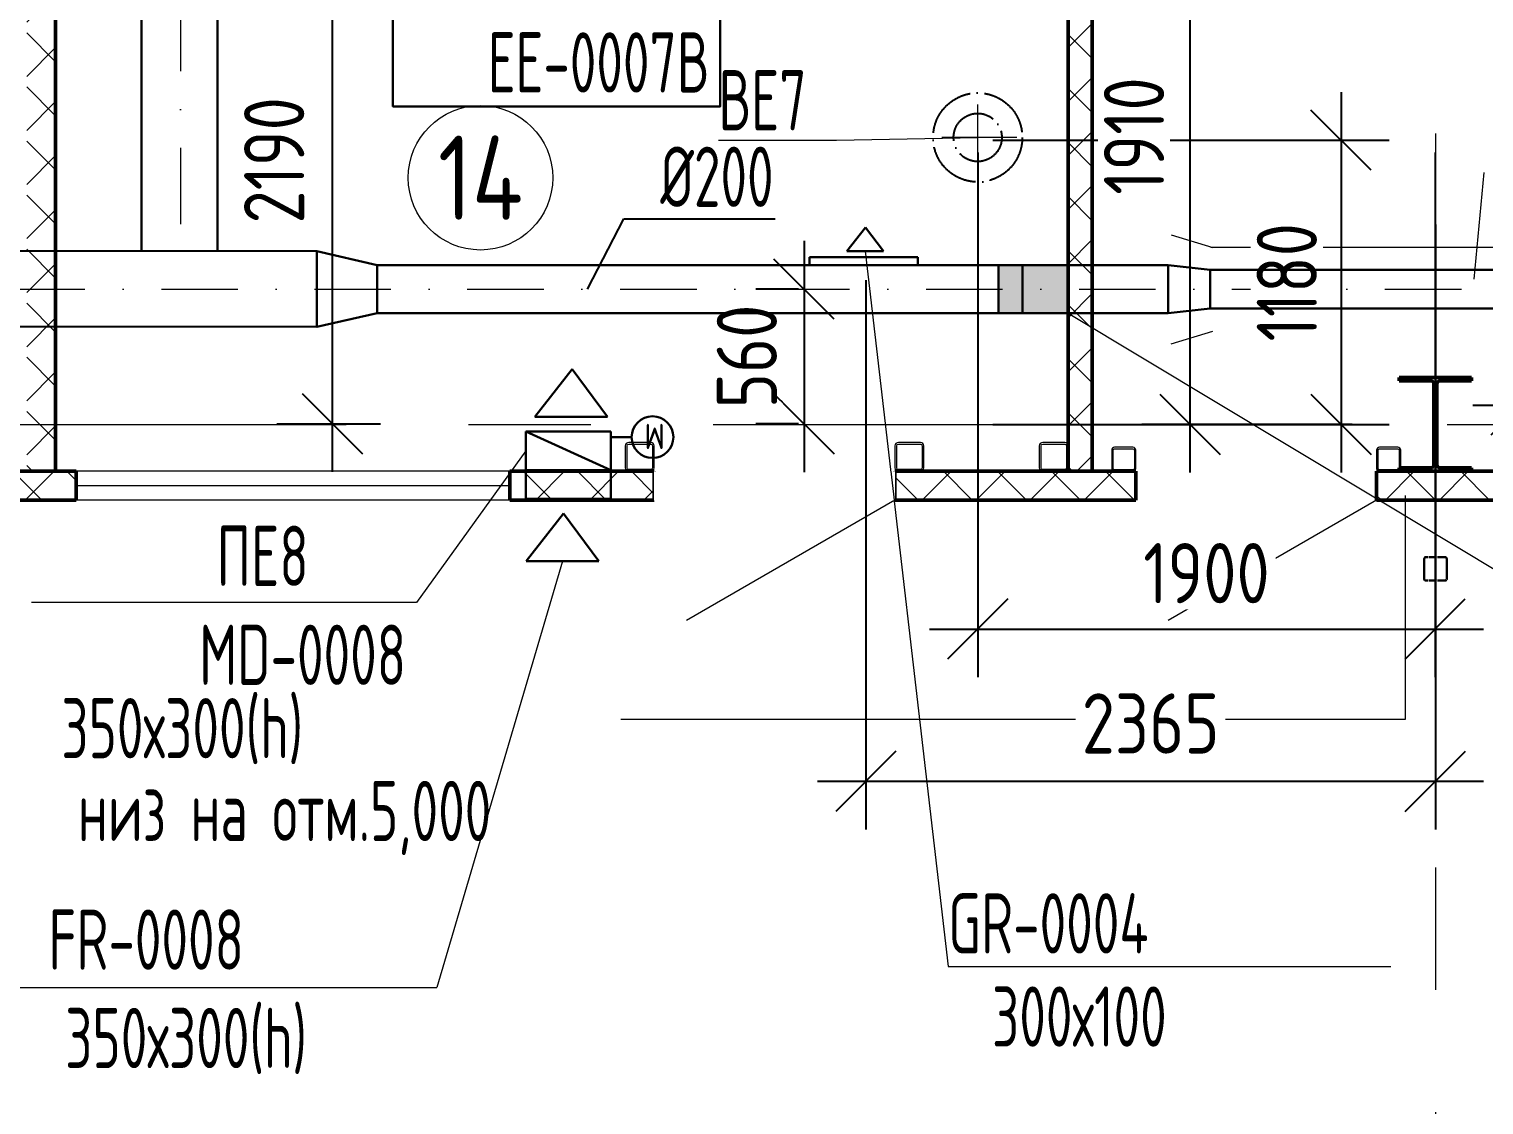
# Model space of a CAD drawing. Header units: millimetres. Extents: x -553547 to 230550, y -59438 to 214451.
# Drawn here: x 122487 to 128528, y -40164 to -35696 of the extents above; entities that cross this region are included whole.
import ezdxf
from ezdxf import colors
from ezdxf.entities.mleader import LeaderData, LeaderLine
from ezdxf.math import Vec2, Vec3

# ---------------------------------------------------------------- set-up
doc = ezdxf.new("R2010")
doc.units = ezdxf.units.MM
doc.set_wipeout_variables(frame=1)
for name, pattern in [('ACAD_ISO04W100', [30, 24, -3, 0, -3]), ('GOST2.303 6', [12, 8, -1.5, 1, -1.5]), ('K5LT_THIN_INCLUDED_TO_HATCHING', [0]), ('TRATTOPUNTO2', [12.7, 6.35, -3.175, 0, -3.175]), ('ГОСТ 2.303 6', [12, 8, -1.5, 1, -1.5]), ('осевая', [50.8, 31.75, -6.35, 6.35, -6.35])]:
    doc.linetypes.add(name, pattern=pattern)
for name, color, linetype, lineweight in [('0Оси', 252, 'GOST2.303 6', 13), ('_Оси', 252, 'Continuous', 9), ('АР_Двери', 250, 'Continuous', 9), ('АР_Окна', 160, 'Continuous', 20), ('АР_Площади', 250, 'Continuous', 20), ('АР_Размеры', 7, 'Continuous', 20), ('АР_Стены и перегородки', 154, 'Continuous', 50), ('АР_Тонкие', 7, 'Continuous', 0), ('АР_Штриховка', 7, 'Continuous', 20), ('АТ_ПС_АЛС_025', 20, 'ГОСТ 2.303 6', 25), ('Вытяжка', 5, 'Continuous', 30), ('ОВ выноски вент. оборудование и клапаны', 7, 'Continuous', 15), ('ОВ текст', 7, 'Continuous', 15), ('приток', 10, 'Continuous', 30)]:
    doc.layers.add(name, color=color, linetype=linetype, lineweight=lineweight)
doc.layers.add('ОВ_клапаны', color=7, linetype='Continuous')
doc.styles.add('GOST 2.304', font='cs_gost2304.shx', dxfattribs={"width": 0.8})
doc.styles.add('GOST type A', font='GOST2304A.ttf')
doc.styles.add('ГОСТ 2.304', font='CS_Gost2304.shx')
doc.linetypes.add('FENCELINE1', pattern='A,6.35,-2.54,[133,ltypeshp.shx,S=2.54,R=0,X=-2.54,Y=0],-2.54,25.4', length=36.83)
doc.linetypes.add('Lotok', pattern='A,5e-05,[6,MSH_7,S=1,R=0,X=0,Y=0],-4.989379', length=4.989429)
doc.dimstyles.new('СПДС', dxfattribs={"dimscale": 100, "dimtxt": 2.5, "dimasz": 2.5, "dimexe": 2, "dimexo": 0.625, "dimgap": 1, "dimtad": 1, "dimdec": 0, "dimtxsty": 'ГОСТ 2.304', "dimblk": 'OBLIQUE', "dimblk1": 'OBLIQUE', "dimblk2": 'OBLIQUE', "dimcen": 2.5, "dimdle": 2, "dimadec": 0, "dimazin": 2, "dimtfac": 0.75, "dimtdec": 4, "dimtmove": 1, "dimatfit": 3, "dimfxl": 1, "dimtfill": 1, "dimtolj": 1, "dimarcsym": 1})

# ---------------------------------------------------------------- blocks, each defined once
blk = doc.blocks.new('Несущая колонна')
at = {"color": 0, "linetype": 'ByBlock', "lineweight": -2, "extrusion": (0, 0, -1)}
for p, q in [((74798.1, 37252.3), (74798.1, 37267.3)), ((74798.1, 37267.3), (75098.1, 37267.3)), ((74798.1, 37252.3), (74929.1, 37252.3)), ((74942.1, 36905.3), (74942.1, 37239.3)), ((74954.1, 36905.3), (74954.1, 37239.3)), ((74967.1, 37252.3), (75098.1, 37252.3)), ((75098.1, 37252.3), (75098.1, 37267.3)), ((74798.1, 36877.3), (74798.1, 36892.3)), ((74798.1, 36892.3), (74929.1, 36892.3)), ((74798.1, 36877.3), (75098.1, 36877.3)), ((74967.1, 36892.3), (75098.1, 36892.3)), ((75098.1, 36877.3), (75098.1, 36892.3))]:
    blk.add_line(p, q, dxfattribs=at)
at = {"color": 18, "lineweight": 0, "true_color": 0x000000}
for points in [[(74948.1, 37267.3), (74948.1, 36877.3)], [(74954.1, 37072.3), (74942.1, 37072.3)]]:
    blk.add_lwpolyline(points, dxfattribs=at)
at = {"color": 0, "linetype": 'ByBlock', "lineweight": -2, "extrusion": (0, 0, -1)}
for centre, start, end in [((-74929.1, 37239.3), 90, 180), ((-74967.1, 37239.3), 360, 90), ((-74929.1, 36905.3), 180, 270), ((-74967.1, 36905.3), 270, 0)]:
    blk.add_arc(centre, 13, start, end, dxfattribs=at)
blk = doc.blocks.new('A$C62bef24c')
at = {"color": 252}
for points in [[(35960, -650.2), (36040, -650.2, 0.414214), (36050, -640.2), (36050, -560.2, 0.414214), (36040, -550.2), (35960, -550.2, 0.414214), (35950, -560.2), (35950, -640.2, 0.414214)], [(35960, -646.2), (36040, -646.2, 0.414214), (36046, -640.2), (36046, -560.2, 0.414214), (36040, -554.2), (35960, -554.2, 0.414214), (35954, -560.2), (35954, -640.2, 0.414214)]]:
    blk.add_lwpolyline(points, format="xyb", close=True, dxfattribs=at)
blk = doc.blocks.new('_Oblique')
at = {"color": 0, "linetype": 'ByBlock', "lineweight": -2}
blk.add_line((-0.5, -0.5), (0.5, 0.5), dxfattribs=at)
blk = doc.blocks.new('*D361')
at = {"layer": 'Defpoints', "color": 0, "lineweight": 30, "ltscale": 100, "transparency": 16777216}
for p in [(125744.6, -36776.2), (125704.6, -37335.8), (125744.6, -37335.8)]:
    blk.add_point(p, dxfattribs=at)
at = {"layer": 'ОВ текст', "color": 0, "lineweight": -2, "ltscale": 100, "transparency": 16777216}
for p, q in [((125704.6, -36576.2), (125704.6, -37535.8)), ((125682.1, -36776.2), (125504.6, -36776.2)), ((125682.1, -37335.8), (125504.6, -37335.8))]:
    blk.add_line(p, q, dxfattribs=at)
at = {"layer": 'ОВ текст', "color": 0, "lineweight": 15, "ltscale": 100, "transparency": 16777216, "insert": (125467.2, -37056), "char_height": 250, "attachment_point": 5, "rotation": 90, "style": 'ГОСТ 2.304', "bg_fill": 3, "box_fill_scale": 1.1, "bg_fill_color": 256, "bg_fill_true_color": 13158600, "bg_fill_transparency": 0}
blk.add_mtext('\\A1;560', dxfattribs=at)
at = {"layer": 'ОВ текст', "color": 0, "lineweight": -2, "ltscale": 100, "transparency": 16777216, "xscale": 250, "yscale": 250, "zscale": 250}
for p, rotation in [((125704.6, -36776.2), 90), ((125704.6, -37335.8), 270)]:
    blk.add_blockref('_Oblique', p, dxfattribs=dict(at, rotation=rotation))
blk = doc.blocks.new('*D335')
at = {"layer": 'Defpoints', "color": 0, "lineweight": 30, "ltscale": 100, "transparency": 16777216}
for p in [(128326.5, -36444.8), (125961.1, -36676.4), (128326.5, -38819.9)]:
    blk.add_point(p, dxfattribs=at)
at = {"layer": 'ОВ текст', "color": 0, "lineweight": -2, "ltscale": 100, "transparency": 16777216}
for p, q in [((128326.5, -36507.3), (128326.5, -39019.9)), ((125961.1, -36738.9), (125961.1, -39019.9)), ((125761.1, -38819.9), (128526.5, -38819.9))]:
    blk.add_line(p, q, dxfattribs=at)
at = {"layer": 'ОВ текст', "color": 0, "lineweight": -2, "ltscale": 100, "transparency": 16777216, "xscale": 250, "yscale": 250, "zscale": 250, "rotation": 180}
blk.add_blockref('_Oblique', (125961.1, -38819.9), dxfattribs=at)
at = {"layer": 'ОВ текст', "color": 0, "lineweight": -2, "ltscale": 100, "transparency": 16777216, "xscale": 250, "yscale": 250, "zscale": 250}
blk.add_blockref('_Oblique', (128326.5, -38819.9), dxfattribs=at)
at = {"layer": 'ОВ текст', "color": 0, "lineweight": 15, "ltscale": 100, "transparency": 16777216, "insert": (127143.8, -38580), "char_height": 250, "attachment_point": 5, "style": 'ГОСТ 2.304', "bg_fill": 3, "box_fill_scale": 1.1, "bg_fill_color": 256, "bg_fill_true_color": 13158600, "bg_fill_transparency": 0}
blk.add_mtext('\\A1;2365', dxfattribs=at)
blk = doc.blocks.new('*D336')
at = {"layer": 'Defpoints', "color": 0, "lineweight": 30, "ltscale": 100, "transparency": 16777216}
for p in [(126425.8, -36146.4), (128325.5, -36146.4), (128325.5, -38188)]:
    blk.add_point(p, dxfattribs=at)
at = {"layer": 'ОВ текст', "color": 0, "lineweight": -2, "ltscale": 100, "transparency": 16777216}
for p, q in [((126425.8, -36208.9), (126425.8, -38388)), ((128325.5, -36208.9), (128325.5, -38388)), ((126225.8, -38188), (128525.5, -38188))]:
    blk.add_line(p, q, dxfattribs=at)
at = {"layer": 'ОВ текст', "color": 0, "lineweight": -2, "ltscale": 100, "transparency": 16777216, "xscale": 250, "yscale": 250, "zscale": 250, "rotation": 180}
blk.add_blockref('_Oblique', (126425.8, -38188), dxfattribs=at)
at = {"layer": 'ОВ текст', "color": 0, "lineweight": -2, "ltscale": 100, "transparency": 16777216, "xscale": 250, "yscale": 250, "zscale": 250}
blk.add_blockref('_Oblique', (128325.5, -38188), dxfattribs=at)
at = {"layer": 'ОВ текст', "color": 0, "lineweight": 15, "ltscale": 100, "transparency": 16777216, "insert": (127375.7, -37955.7), "char_height": 250, "attachment_point": 5, "style": 'ГОСТ 2.304', "bg_fill": 3, "box_fill_scale": 1.1, "bg_fill_color": 256, "bg_fill_true_color": 13158600, "bg_fill_transparency": 0}
blk.add_mtext('\\A1;1900', dxfattribs=at)
blk = doc.blocks.new('*D337')
at = {"layer": 'Defpoints', "color": 0, "lineweight": 30, "ltscale": 100, "transparency": 16777216}
for p in [(126425.8, -36157.9), (126425.8, -37337.8), (127934.6, -37337.8)]:
    blk.add_point(p, dxfattribs=at)
at = {"layer": 'ОВ текст', "color": 0, "lineweight": -2, "ltscale": 100, "transparency": 16777216}
for p, q in [((127934.6, -35957.9), (127934.6, -37537.8)), ((126488.3, -36157.9), (128134.6, -36157.9)), ((126488.3, -37337.8), (128134.6, -37337.8))]:
    blk.add_line(p, q, dxfattribs=at)
at = {"layer": 'ОВ текст', "color": 0, "lineweight": -2, "ltscale": 100, "transparency": 16777216, "xscale": 250, "yscale": 250, "zscale": 250}
for p, rotation in [((127934.6, -36157.9), 90), ((127934.6, -37337.8), 270)]:
    blk.add_blockref('_Oblique', p, dxfattribs=dict(at, rotation=rotation))
at = {"layer": 'ОВ текст', "color": 0, "lineweight": 15, "ltscale": 100, "transparency": 16777216, "insert": (127709.6, -36747.8), "char_height": 250, "attachment_point": 5, "rotation": 90, "style": 'ГОСТ 2.304', "bg_fill": 3, "box_fill_scale": 1.1, "bg_fill_color": 256, "bg_fill_true_color": 13158600, "bg_fill_transparency": 0}
blk.add_mtext('\\A1;1180', dxfattribs=at)
blk = doc.blocks.new('*D343')
at = {"layer": 'Defpoints', "color": 0, "lineweight": 30, "ltscale": 100, "transparency": 16777216}
for p in [(127676.5, -35428.2), (127307.2, -37337.8), (128043.8, -37337.8)]:
    blk.add_point(p, dxfattribs=at)
at = {"layer": 'ОВ текст', "color": 0, "lineweight": -2, "ltscale": 100, "transparency": 16777216}
for p, q in [((127307.2, -35228.2), (127307.2, -37537.8)), ((127614, -35428.2), (127107.2, -35428.2)), ((127981.3, -37337.8), (127107.2, -37337.8))]:
    blk.add_line(p, q, dxfattribs=at)
at = {"layer": 'ОВ текст', "color": 0, "lineweight": -2, "ltscale": 100, "transparency": 16777216, "xscale": 250, "yscale": 250, "zscale": 250}
for p, rotation in [((127307.2, -35428.2), 90), ((127307.2, -37337.8), 270)]:
    blk.add_blockref('_Oblique', p, dxfattribs=dict(at, rotation=rotation))
at = {"layer": 'ОВ текст', "color": 0, "lineweight": 15, "ltscale": 100, "transparency": 16777216, "insert": (127074.9, -36140.6), "char_height": 250, "attachment_point": 5, "rotation": 90, "style": 'ГОСТ 2.304', "bg_fill": 3, "box_fill_scale": 1.1, "bg_fill_color": 256, "bg_fill_true_color": 13158600, "bg_fill_transparency": 0}
blk.add_mtext('\\A1;1910', dxfattribs=at)
blk = doc.blocks.new('*D347')
at = {"layer": 'Defpoints', "color": 0, "lineweight": 30, "ltscale": 100, "transparency": 16777216}
for p in [(131327.5, -37257.8), (131327.5, -37337.8), (128682.1, -37483.3)]:
    blk.add_point(p, dxfattribs=at)
at = {"layer": 'ОВ текст', "color": 0, "lineweight": -2, "ltscale": 100, "transparency": 16777216}
for p, q in [((128682.1, -37420.8), (128682.1, -37057.8)), ((131327.5, -37275.3), (131327.5, -37057.8)), ((128482.1, -37257.8), (131527.5, -37257.8))]:
    blk.add_line(p, q, dxfattribs=at)
at = {"layer": 'ОВ текст', "color": 0, "lineweight": -2, "ltscale": 100, "transparency": 16777216, "xscale": 250, "yscale": 250, "zscale": 250, "rotation": 180}
blk.add_blockref('_Oblique', (128682.1, -37257.8), dxfattribs=at)
at = {"layer": 'ОВ текст', "color": 0, "lineweight": -2, "ltscale": 100, "transparency": 16777216, "xscale": 250, "yscale": 250, "zscale": 250}
blk.add_blockref('_Oblique', (131327.5, -37257.8), dxfattribs=at)
at = {"layer": 'ОВ текст', "color": 0, "lineweight": 15, "ltscale": 100, "transparency": 16777216, "insert": (130004.8, -37018), "char_height": 250, "attachment_point": 5, "style": 'ГОСТ 2.304', "bg_fill": 3, "box_fill_scale": 1.1, "bg_fill_color": 256, "bg_fill_true_color": 13158600, "bg_fill_transparency": 0}
blk.add_mtext('\\A1;2645', dxfattribs=at)
blk = doc.blocks.new('*D392')
at = {"layer": 'Defpoints', "color": 0, "lineweight": 30, "ltscale": 100, "transparency": 16777216}
for p in [(123746.1, -35145), (124344.4, -35145), (123452.6, -37335.1)]:
    blk.add_point(p, dxfattribs=at)
at = {"layer": 'ОВ текст', "color": 0, "lineweight": -2, "ltscale": 100, "transparency": 16777216}
for p, q in [((123746.1, -37535.1), (123746.1, -34945)), ((124281.9, -35145), (123546.1, -35145)), ((123515.1, -37335.1), (123946.1, -37335.1))]:
    blk.add_line(p, q, dxfattribs=at)
at = {"layer": 'ОВ текст', "color": 0, "lineweight": -2, "ltscale": 100, "transparency": 16777216, "xscale": 250, "yscale": 250, "zscale": 250}
for p, rotation in [((123746.1, -35145), 90), ((123746.1, -37335.1), 270)]:
    blk.add_blockref('_Oblique', p, dxfattribs=dict(at, rotation=rotation))
at = {"layer": 'ОВ текст', "color": 0, "lineweight": 15, "ltscale": 100, "transparency": 16777216, "insert": (123504.2, -36241.4), "char_height": 250, "attachment_point": 5, "rotation": 90, "style": 'ГОСТ 2.304', "bg_fill": 3, "box_fill_scale": 1.1, "bg_fill_color": 256, "bg_fill_true_color": 13158600, "bg_fill_transparency": 0}
blk.add_mtext('\\A1;2190', dxfattribs=at)
blk = doc.blocks.new('_None')
blk = doc.blocks.new('АР')
at = {"layer": 'АР_Штриховка', "lineweight": 13}
h = blk.add_hatch(dxfattribs=at)
h.set_pattern_fill('ANSI37', color=252, scale=50)
h.set_pattern_definition([(45, (570905.98, -268391.23), (-112.2532, 112.2532), []), (135, (570905.98, -268391.23), (-112.2532, -112.2532), [])])
h.paths.add_polyline_path([(676143.9, -241809.1), (677348.9, -241809.1), (677348.9, -241689.1), (676143.9, -241689.1), (676143.9, -236593.9), (676023.9, -236593.9), (676023.9, -251984.1), (676143.9, -251984.1), (676143.9, -246889.1), (677348.9, -246889.1), (677348.9, -246769.1), (676143.9, -246769.1)])
h = blk.add_hatch(dxfattribs=at)
h.set_pattern_fill('ANSI37', color=252, scale=50)
h.set_pattern_definition([(45, (574718.6, -273498.04), (-112.2532, 112.2532), []), (135, (574718.6, -273498.04), (-112.2532, -112.2532), [])])
h.paths.add_polyline_path([(680448.9, -246889.1), (680748.9, -246889.1), (680748.9, -246769.1), (680048.9, -246769.1), (680048.9, -246889.1), (680348.9, -246889.1), (680348.9, -251984.1), (680448.9, -251984.1)])
h = blk.add_hatch(dxfattribs=at)
h.set_pattern_fill('ANSI37', color=252, scale=50)
h.set_pattern_definition([(45, (585100.16, -263359.88), (-112.2532, 112.2532), []), (135, (585100.16, -263359.88), (-112.2532, -112.2532), [])])
h.paths.add_polyline_path([(675170, -252104.1), (676229.6, -252104.1), (676229.6, -251984.1), (675170, -251984.1)])
h = blk.add_hatch(dxfattribs=at)
h.set_pattern_fill('ANSI37', color=252, scale=50)
h.set_pattern_definition([(45, (575321.02, -263359.88), (-112.2532, 112.2532), []), (135, (575321.02, -263359.88), (-112.2532, -112.2532), [])])
h.paths.add_polyline_path([(678029.6, -252104.1), (678629.6, -252104.1), (678629.6, -251984.1), (678029.6, -251984.1)])
h = blk.add_hatch(dxfattribs=at)
h.set_pattern_fill('ANSI37', color=252, scale=50)
h.set_pattern_definition([(45, (576097.71, -263289.88), (-112.2532, 112.2532), []), (135, (576097.71, -263289.88), (-112.2532, -112.2532), [])])
h.paths.add_polyline_path([(679629.6, -252104.1), (680629.6, -252104.1), (680629.6, -251984.1), (679629.6, -251984.1)])
h = blk.add_hatch(dxfattribs=at)
h.set_pattern_fill('ANSI37', color=252, scale=50)
h.set_pattern_definition([(45, (577347.71, -263289.89), (-112.2532, 112.2532), []), (135, (577347.71, -263289.89), (-112.2532, -112.2532), [])])
h.paths.add_polyline_path([(681629.6, -252104.1), (682623.9, -252104.1), (682623.9, -251984.1), (681629.6, -251984.1)])
at = {"color": 252, "linetype": 'Continuous', "ltscale": 0.5}
for p, q in [((678509.7, -251878.5), (678509.7, -251969.7)), ((678516.9, -251969.7), (678516.9, -251878.5)), ((678615.3, -251864.1), (678524.1, -251864.1)), ((678524.1, -251871.3), (678615.3, -251871.3)), ((678622.5, -251878.5), (678622.5, -251969.7)), ((678629.7, -251969.7), (678629.7, -251878.5)), ((679629.6, -251878.5), (679629.6, -251969.7)), ((679636.8, -251969.7), (679636.8, -251878.5)), ((679735.2, -251864.1), (679644, -251864.1)), ((679644, -251871.3), (679735.2, -251871.3)), ((679742.4, -251878.5), (679742.4, -251969.7)), ((679749.6, -251969.7), (679749.6, -251878.5)), ((680228.9, -251878.5), (680228.9, -251969.7)), ((680236.1, -251969.7), (680236.1, -251878.5)), ((680334.5, -251864.1), (680243.3, -251864.1)), ((680243.3, -251871.3), (680334.5, -251871.3)), ((680341.7, -251878.5), (680341.7, -251969.7)), ((680348.9, -251970.4), (680348.9, -251878.5)), ((680529.6, -251896.1), (680529.6, -251972.1)), ((680529.6, -251896.1), (680529.6, -251972.1)), ((680535.6, -251972.1), (680535.6, -251896.1)), ((680535.6, -251972.1), (680535.6, -251896.1)), ((680617.6, -251884.1), (680541.6, -251884.1)), ((680617.6, -251884.1), (680541.6, -251884.1)), ((680541.6, -251890.1), (680617.6, -251890.1)), ((680541.6, -251890.1), (680617.6, -251890.1)), ((680623.6, -251896.1), (680623.6, -251972.1)), ((680623.6, -251896.1), (680623.6, -251972.1)), ((680629.6, -251972.1), (680629.6, -251896.1)), ((680629.6, -251972.1), (680629.6, -251896.1)), ((681629.6, -251896.1), (681629.6, -251972.1)), ((681629.6, -251896.1), (681629.6, -251972.1)), ((681635.6, -251972.1), (681635.6, -251896.1)), ((681635.6, -251972.1), (681635.6, -251896.1)), ((681717.6, -251884.1), (681641.6, -251884.1)), ((681717.6, -251884.1), (681641.6, -251884.1)), ((681641.6, -251890.1), (681717.6, -251890.1)), ((681641.6, -251890.1), (681717.6, -251890.1)), ((681723.6, -251896.1), (681723.6, -251972.1)), ((681723.6, -251896.1), (681723.6, -251972.1)), ((681729.6, -251972.1), (681729.6, -251896.1)), ((681729.6, -251972.1), (681729.6, -251896.1)), ((678615.3, -251976.9), (678524.1, -251976.9)), ((679735.2, -251976.9), (679644, -251976.9)), ((680334.5, -251976.9), (680243.3, -251976.9)), ((680617.6, -251978.1), (680541.6, -251978.1)), ((680617.6, -251978.1), (680541.6, -251978.1)), ((681717.6, -251978.1), (681641.6, -251978.1)), ((681717.6, -251978.1), (681641.6, -251978.1)), ((678524.1, -251984.1), (678615.3, -251984.1)), ((679644, -251984.1), (679735.2, -251984.1)), ((680243.3, -251984.1), (680334.5, -251984.1)), ((680541.6, -251984.1), (680617.6, -251984.1)), ((680541.6, -251984.1), (680617.6, -251984.1)), ((681641.6, -251984.1), (681717.6, -251984.1)), ((681641.6, -251984.1), (681717.6, -251984.1))]:
    blk.add_line(p, q, dxfattribs=at)
at = {"color": 252}
blk.add_line((678629.6, -252084.1), (678629.6, -251984.1), dxfattribs=at)
at = {"color": 252, "linetype": 'Continuous', "ltscale": 0.5}
for centre, radius, start, end in [((678524.1, -251878.5), 14.4, 90, 180), ((678615.3, -251878.5), 14.4, 0, 90), ((679644, -251878.5), 14.4, 90, 180), ((679735.2, -251878.5), 14.4, 0, 90), ((680243.3, -251878.5), 14.4, 90, 180), ((680334.5, -251878.5), 14.4, 0, 90), ((680541.6, -251896.1), 12, 90, 180), ((680541.6, -251896.1), 12, 90, 180), ((680617.6, -251896.1), 12, 0, 90), ((680617.6, -251896.1), 12, 0, 90), ((681641.6, -251896.1), 12, 90, 180), ((681641.6, -251896.1), 12, 90, 180), ((681717.6, -251896.1), 12, 0, 90), ((681717.6, -251896.1), 12, 0, 90), ((678524.1, -251969.7), 14.4, 180, 270), ((678615.3, -251969.7), 14.4, 270, 0), ((679644, -251969.7), 14.4, 180, 270), ((679735.2, -251969.7), 14.4, 270, 0), ((680243.3, -251969.7), 14.4, 180, 270), ((680334.5, -251969.7), 14.4, 270, 0), ((680541.6, -251972.1), 12, 180, 270), ((680541.6, -251972.1), 12, 180, 270), ((680617.6, -251972.1), 12, 270, 0), ((680617.6, -251972.1), 12, 270, 0), ((681641.6, -251972.1), 12, 180, 270), ((681641.6, -251972.1), 12, 180, 270), ((681717.6, -251972.1), 12, 270, 0), ((681717.6, -251972.1), 12, 270, 0)]:
    blk.add_arc(centre, radius, start, end, dxfattribs=at)
at = {"color": 252, "linetype": 'Continuous', "ltscale": 0.5, "extrusion": (1.89478e-14, -7.84844e-15, -1)}
for centre, radius in [((-678524.1, -251878.5, 0), 7.2), ((-679644, -251878.5, 0), 7.2), ((-680243.3, -251878.5, 0), 7.2), ((-680541.6, -251896.1, 0), 6), ((-680541.6, -251896.1, 0), 6), ((-681641.6, -251896.1, 0), 6), ((-681641.6, -251896.1, 0), 6)]:
    blk.add_arc(centre, radius, 0, 90, dxfattribs=at)
at = {"color": 252, "linetype": 'Continuous', "ltscale": 0.5, "extrusion": (-7.84844e-15, -1.89478e-14, -1)}
for centre, radius in [((-678615.3, -251878.5), 7.2), ((-679735.2, -251878.5), 7.2), ((-680334.5, -251878.5), 7.2), ((-680617.6, -251896.1), 6), ((-680617.6, -251896.1), 6), ((-681717.6, -251896.1), 6), ((-681717.6, -251896.1), 6)]:
    blk.add_arc(centre, radius, 90, 180, dxfattribs=at)
at = {"color": 252, "linetype": 'Continuous', "ltscale": 0.5, "extrusion": (1.89478e-14, 7.84844e-15, -1)}
for centre in [(-678524.1, -251969.7, 0), (-679644, -251969.7, 0), (-680243.3, -251969.7, 0)]:
    blk.add_arc(centre, 7.2, 270, 0, dxfattribs=at)
at = {"color": 252, "linetype": 'Continuous', "ltscale": 0.5, "extrusion": (-7.84844e-15, 1.89478e-14, -1)}
for centre in [(-678615.3, -251969.7, 0), (-679735.2, -251969.7, 0), (-680334.5, -251969.7, 0)]:
    blk.add_arc(centre, 7.2, 180, 270, dxfattribs=at)
at = {"color": 252, "linetype": 'Continuous', "ltscale": 0.5, "extrusion": (-1.89478e-14, -7.84844e-15, -1)}
for centre in [(-680541.6, -251972.1, 0), (-680541.6, -251972.1, 0), (-681641.6, -251972.1, 0), (-681641.6, -251972.1, 0)]:
    blk.add_arc(centre, 6, 270, 0, dxfattribs=at)
at = {"color": 252, "linetype": 'Continuous', "ltscale": 0.5, "extrusion": (7.84844e-15, -1.89478e-14, -1)}
for centre in [(-680617.6, -251972.1, 0), (-680617.6, -251972.1, 0), (-681717.6, -251972.1, 0), (-681717.6, -251972.1, 0)]:
    blk.add_arc(centre, 6, 180, 270, dxfattribs=at)
at = {"layer": '_Оси', "color": 252, "linetype": 'осевая', "ltscale": 80}
for p, q in [((681873.9, -246517.8), (681873.9, -259400.3)), ((638234.9, -251789.1), (685885.7, -251789.1))]:
    blk.add_line(p, q, dxfattribs=at)
at = {"layer": 'АР_Двери', "color": 252}
for p, q in [((679629.6, -252104.1), (678763.5, -252604.1)), ((681629.6, -252104.1), (680763.5, -252604.1))]:
    blk.add_line(p, q, dxfattribs=at)
at = {"layer": 'АР_Окна', "color": 252}
for p, q in [((678029.6, -251984.1), (676229.6, -251984.1)), ((678029.6, -252044.1), (676229.6, -252044.1)), ((678029.6, -252104.1), (676229.6, -252104.1))]:
    blk.add_line(p, q, dxfattribs=at)
at = {"layer": 'АР_Площади', "color": 252}
blk.add_circle((677908.4, -250765.1), 300, dxfattribs=at)
at = {"layer": 'АР_Стены и перегородки', "color": 252}
for p, q in [((676143.9, -246889.1), (676143.9, -251984.1)), ((680348.9, -246889.1), (680348.9, -251984.1)), ((680448.9, -246889.1), (680448.9, -251984.1)), ((675170, -251984.1), (676229.6, -251984.1)), ((676229.6, -251984.1), (676229.6, -252104.1)), ((678029.6, -251984.1), (678629.6, -251984.1)), ((678029.6, -251984.1), (678029.6, -252104.1)), ((678629.6, -252104.1), (678629.6, -251984.1)), ((679629.6, -251984.1), (680629.6, -251984.1)), ((679629.6, -252104.1), (679629.6, -251984.1)), ((680629.6, -252104.1), (680629.6, -251984.1)), ((681629.6, -251984.1), (682623.9, -251984.1)), ((681629.6, -252104.1), (681629.6, -251984.1)), ((675170, -252104.1), (676229.6, -252104.1)), ((678029.6, -252104.1), (678629.6, -252104.1)), ((679629.6, -252104.1), (680629.6, -252104.1)), ((681629.6, -252104.1), (682623.9, -252104.1))]:
    blk.add_line(p, q, dxfattribs=at)
at = {"layer": 'АР_Тонкие', "color": 252, "linetype": 'FENCELINE1', "ltscale": 13}
blk.add_lwpolyline([(681748.9, -252084.1), (681748.9, -253014.1), (678491.5, -253014.1)], dxfattribs=at)
at = {"layer": '0Оси', "color": 252}
blk.add_blockref('A$C62bef24c', (645873.9, -251789.1), dxfattribs=at)
at = {"layer": 'АР_Стены и перегородки', "color": 252}
blk.add_blockref('Несущая колонна', (606925.8, -288861.3), dxfattribs=at)
at = {"layer": 'АР_Площади', "color": 252, "insert": (677908.4, -250765.1), "char_height": 350, "width": 908.93, "attachment_point": 5, "style": 'GOST type A'}
blk.add_mtext('14', dxfattribs=at)
at = {"color": 252}
ml = blk.add_multileader_mtext('Standard', dxfattribs=at)
ml.set_content('0,000', color=252, style='GOST type A')
ml.set_leader_properties(color=256)
ml.build(insert=Vec2(0, 0))
ml.multileader.update_dxf_attribs({"has_dogleg": 0, "has_text_frame": 1, "text_left_attachment_type": 7, "text_right_attachment_type": 6, "dogleg_length": 0, "arrow_head_size": 200})
ctx = ml.context
ctx.base_point, ctx.char_height, ctx.arrow_head_size, ctx.landing_gap_size, ctx.plane_origin = Vec3(649404.1, -245448.8), 250, 200, 50, Vec3(-514199.9, -248177.5)
ctx.left_attachment, ctx.right_attachment = 7, 6
notes = []
notes.append((ctx, [(0, (0, 0, 0), (0, 0), (1, 0), 1, [])]))
ctx.mtext.insert, ctx.mtext.flow_direction = Vec3(649454.1, -245161.3), 5
ml = blk.add_multileader_mtext('Standard', dxfattribs=at)
ml.set_content('0,000', color=252, style='GOST type A')
ml.set_leader_properties(color=256)
ml.build(insert=Vec2(0, 0))
ml.multileader.update_dxf_attribs({"has_dogleg": 0, "has_text_frame": 1, "text_left_attachment_type": 7, "text_right_attachment_type": 6, "dogleg_length": 0, "arrow_head_size": 200})
ctx = ml.context
ctx.base_point, ctx.char_height, ctx.arrow_head_size, ctx.landing_gap_size, ctx.plane_origin = Vec3(656104.7, -253706.8), 250, 200, 50, Vec3(-507499.3, -250982.9)
ctx.left_attachment, ctx.right_attachment = 7, 6
notes.append((ctx, [(0, (0, 0, 0), (0, 0), (1, 0), 1, [])]))
ctx.mtext.insert, ctx.mtext.flow_direction = Vec3(656154.7, -253419.3), 5
ml = blk.add_multileader_mtext('Standard', dxfattribs=at)
ml.set_content('0,000', color=252, style='GOST type A')
ml.set_leader_properties(color=256)
ml.build(insert=Vec2(0, 0))
ml.multileader.update_dxf_attribs({"has_dogleg": 0, "has_text_frame": 1, "text_left_attachment_type": 7, "text_right_attachment_type": 6, "dogleg_length": 0, "arrow_head_size": 200})
ctx = ml.context
ctx.base_point, ctx.char_height, ctx.arrow_head_size, ctx.landing_gap_size, ctx.plane_origin = Vec3(674120.3, -254449.4), 250, 200, 50, Vec3(-489483.8, -251725.5)
ctx.left_attachment, ctx.right_attachment = 7, 6
notes.append((ctx, [(0, (0, 0, 0), (0, 0), (1, 0), 1, [])]))
ctx.mtext.insert, ctx.mtext.flow_direction = Vec3(674170.3, -254161.9), 5
ml = blk.add_multileader_mtext('Standard', dxfattribs=at)
ml.set_content('0,000', color=252, style='GOST type A')
ml.set_leader_properties(color=256)
ml.build(insert=Vec2(0, 0))
ml.multileader.update_dxf_attribs({"has_dogleg": 0, "has_text_frame": 1, "text_left_attachment_type": 7, "text_right_attachment_type": 6, "dogleg_length": 0, "arrow_head_size": 200})
ctx = ml.context
ctx.base_point, ctx.char_height, ctx.arrow_head_size, ctx.landing_gap_size, ctx.plane_origin = Vec3(683757.5, -246454.6), 250, 200, 50, Vec3(-479846.5, -243730.6)
ctx.left_attachment, ctx.right_attachment = 7, 6
notes.append((ctx, [(0, (0, 0, 0), (0, 0), (1, 0), 1, [])]))
ctx.mtext.insert, ctx.mtext.flow_direction = Vec3(683807.5, -246167), 5
for ctx, leaders in notes:
    for number, flags, end, landing, length, lines in leaders:
        leader = LeaderData()
        leader.index, (leader.has_last_leader_line, leader.has_dogleg_vector, leader.attachment_direction) = number, flags
        leader.last_leader_point, leader.dogleg_vector, leader.dogleg_length = Vec3(end), Vec3(landing), length
        for number, points, colour, breaks in lines:
            line = LeaderLine()
            line.index, line.vertices, line.color, line.breaks = number, Vec3.list(points), colors.encode_raw_color(colour), breaks
            leader.lines.append(line)
        ctx.leaders.append(leader)

msp = doc.modelspace()

# ---------------------------------------------------------------- linework, layer by layer
at = {"layer": 'Вытяжка', "linetype": 'TRATTOPUNTO2', "lineweight": 15, "ltscale": 50}
for p, q in [((126425.813, -36304.398), (126425.813, -36009.321)), ((126588.317, -36146.412), (126276.229, -36146.412))]:
    msp.add_line(p, q, dxfattribs=at)
at = {"layer": 'Вытяжка', "linetype": 'ACAD_ISO04W100', "lineweight": 25, "ltscale": 10}
for radius in [185, 100]:
    msp.add_circle((126425.813, -36146.412), radius, dxfattribs=at)
at = {"layer": 'ОВ текст', "linetype": 'Continuous'}
for p, q in [((125349.385, -36158.258), (125840.026, -36158.258)), ((125840.026, -36158.258), (126425.813, -36146.412)), ((128488.014, -36734.679), (128529.151, -36292.093)), ((127228.712, -36550.357), (127402.712, -36602.857)), ((126801.5, -36876.286), (128805.853, -38080.297)), ((127228.712, -37002.799), (127402.712, -36950.299)), ((124095.796, -38078.176), (122496.529, -38078.176)), ((126303.288, -39589.424), (128141.69, -39589.424)), ((122177.978, -39676.662), (124180.385, -39676.662))]:
    msp.add_line(p, q, dxfattribs=at)
at = {"layer": 'ОВ текст', "linetype": 'K5LT_THIN_INCLUDED_TO_HATCHING', "ltscale": 50}
msp.add_line((127394.046, -36601.578), (129315.12, -36601.578), dxfattribs=at)
at = {"layer": 'ОВ текст'}
for p, q in [((124549.826, -37447.747), (124095.796, -38078.176)), ((124701.824, -37906.38), (124180.385, -39676.662))]:
    msp.add_line(p, q, dxfattribs=at)
at = {"layer": 'приток', "color": 241, "linetype": 'TRATTOPUNTO2', "lineweight": 15, "ltscale": 50}
for p, q in [((123115.575, -27932.604), (123115.575, -36524.014)), ((104618.12, -36774.014), (129834.594, -36776.578))]:
    msp.add_line(p, q, dxfattribs=at)
at = {"layer": 'приток', "color": 241}
for p, q in [((123681.511, -36618.452), (123931.566, -36676.578)), ((123681.559, -36618.452), (123681.605, -36933.452)), ((123931.566, -36676.578), (123931.584, -36876.578)), ((126612.406, -36676.303), (126612.392, -36876.304)), ((126801.5, -36676.286), (126801.5, -36876.286)), ((127217.102, -36676.275), (127217.12, -36876.274)), ((127217.102, -36676.275), (127391.095, -36696.269)), ((127391.095, -36696.269), (127391.095, -36856.269)), ((123681.605, -36933.452), (123931.551, -36876.578)), ((127217.12, -36876.274), (127391.095, -36856.269)), ((124549.826, -37367.747), (124902.335, -37367.747)), ((124549.826, -37527.747), (124549.826, -37367.747)), ((124902.335, -37527.747), (124549.826, -37367.747)), ((124902.335, -37527.747), (124902.335, -37367.747)), ((124902.335, -37390.843), (124988.701, -37390.843))]:
    msp.add_line(p, q, dxfattribs=at)
at = {"layer": 'приток'}
for p, q in [((124741.695, -37108.315), (124586.569, -37306.845)), ((124889.009, -37306.845), (124741.695, -37108.315)), ((124586.569, -37306.845), (124889.009, -37306.845)), ((124705.73, -37707.85), (124550.604, -37906.38)), ((124853.045, -37906.38), (124705.73, -37707.85)), ((124550.604, -37906.38), (124853.045, -37906.38))]:
    msp.add_line(p, q, dxfattribs=at)
at = {"layer": 'приток', "color": 241}
for points in [[(122953.644, -30974.415), (122953.644, -36618.162)], [(123268.644, -30974.415), (123268.644, -36618.162)], [(119867.48, -36616.514), (123681.639, -36618.452)], [(119867.32, -36931.514), (123681.479, -36933.452)]]:
    msp.add_lwpolyline(points, dxfattribs=at)
msp.add_lwpolyline([(124549.826, -37527.747), (124902.335, -37527.747), (124902.335, -37647.747), (124549.826, -37647.747)], close=True, dxfattribs=at)
msp.add_circle((125075.335, -37390.843), 86.634, dxfattribs=at)

# ---------------------------------------------------------------- block references
at = {"layer": 'АР_Размеры', "color": 18, "true_color": 0x000000}
msp.add_blockref('АР', (-553547.366, 214451.275), dxfattribs=at)

# ---------------------------------------------------------------- texts
at = {"layer": 'ОВ текст', "linetype": 'Continuous', "char_height": 250, "width": 7852.99712, "line_spacing_factor": 0.84, "style": 'ГОСТ 2.304'}
for s, insert, attachment_point in [('{\\W0.8;EE-0007В}', (125310.584, -35834.811), 6), ('{\\W0.8;ВЕ7}', (125349.385, -35991.641), 4), ('{\\W0.8;ПЕ8}', (123647.505, -37883.916), 6), ('{\\W0.8;MD-0008}', (124051.956, -38294.648), 6), ('{\\W0.8;350х300(h)}', (122620.482, -38611.803), 4), ('{\\W0.8;низ на отм.5,000}', (122688.996, -38972.349), 4), ('{\\W0.8;GR-0004}', (126303.288, -39409.951), 4)]:
    msp.add_mtext(s, dxfattribs=dict(at, insert=insert, attachment_point=attachment_point))
at = {"layer": 'ОВ текст', "color": 6, "linetype": 'Continuous', "insert": (125041.67, -37410.381), "char_height": 150, "width": 7852.99712, "attachment_point": 6, "rotation": 180, "line_spacing_factor": 0.84, "style": 'ГОСТ 2.304'}
msp.add_mtext('{\\W0.8;м}', dxfattribs=at)
at = {"layer": 'ОВ текст', "linetype": 'Continuous', "char_height": 250, "width": 7852.99712, "attachment_point": 4, "rotation": 0.000004, "line_spacing_factor": 0.84, "style": 'ГОСТ 2.304'}
for s, insert in [('{\\W0.8;FR-0008}', (122567.427, -39477.505)), ('{\\W0.8; 300х100}', (126382.616, -39797.018)), ('{\\W0.8; 350х300(h)}', (122533.974, -39898.422))]:
    msp.add_mtext(s, dxfattribs=dict(at, insert=insert))

# ---------------------------------------------------------------- next in the draw order: wipeouts: each hides what was drawn before it
at = {"color": 252, "linetype": 'Continuous', "lineweight": 0}
msp.add_wipeout([(126082.203, -37632.8), (126082.203, -37532.8), (126082.203, -37532.8), (125082.203, -37532.8), (125082.203, -37532.8), (125082.203, -37652.8), (125082.203, -37652.8), (126082.203, -37652.8)], dxfattribs=at)

# ---------------------------------------------------------------- next in the draw order: linework, layer by layer
at = {"layer": 'ОВ текст'}
msp.add_line((125958.461, -36619.136), (126303.288, -39589.424), dxfattribs=at)

# ---------------------------------------------------------------- next in the draw order: dimensions: what is measured, and where the dimension line sits
at = {"layer": 'ОВ текст', "color": 7, "lineweight": 15, "ltscale": 100}
dim = msp.add_linear_dim(base=(125704.58, -37335.8), p1=(125744.579, -36776.162), p2=(125744.579, -37335.8), angle=90, dimstyle='СПДС', dxfattribs=at)
dim.commit()
dim.dimension.update_dxf_attribs({"geometry": '*D361', "text_midpoint": (125704.58, -37055.981), "dimtype": 160})

# ---------------------------------------------------------------- next in the draw order: linework, layer by layer
at = {"layer": 'приток', "color": 241}
msp.add_line((125727.535, -36676.37), (125727.535, -36643.708), dxfattribs=at)

# ---------------------------------------------------------------- next in the draw order: dimensions: what is measured, and where the dimension line sits
at = {"layer": 'ОВ текст', "color": 7, "lineweight": 15, "ltscale": 100}
dim = msp.add_linear_dim(base=(128326.5, -38819.861), p1=(125961.113, -36676.39), p2=(128326.5, -36444.789), dimstyle='СПДС', dxfattribs=at)
dim.commit()
dim.dimension.update_dxf_attribs({"geometry": '*D335', "text_midpoint": (127143.806, -38580.001)})

# ---------------------------------------------------------------- next in the draw order: linework, layer by layer
at = {"layer": 'приток'}
for p, q in [((125960.414, -36519.87), (125882.851, -36619.136)), ((126034.071, -36619.136), (125960.414, -36519.87)), ((125882.851, -36619.136), (126034.071, -36619.136))]:
    msp.add_line(p, q, dxfattribs=at)
at = {"layer": 'приток', "color": 241}
for p, q in [((126177.535, -36643.708), (125727.535, -36643.708)), ((126177.535, -36676.37), (126177.535, -36643.708))]:
    msp.add_line(p, q, dxfattribs=at)

# ---------------------------------------------------------------- next in the draw order: dimensions: what is measured, and where the dimension line sits
at = {"layer": 'ОВ текст', "color": 7, "lineweight": 15, "ltscale": 100}
dim = msp.add_linear_dim(base=(128325.5, -38187.98), p1=(126425.813, -36146.412), p2=(128325.5, -36146.412), dimstyle='СПДС', dxfattribs=at)
dim.commit()
dim.dimension.update_dxf_attribs({"geometry": '*D336', "text_midpoint": (127375.657, -37955.746)})

# ---------------------------------------------------------------- next in the draw order: dimensions: what is measured, and where the dimension line sits
dim = msp.add_linear_dim(base=(127934.58, -37337.8), p1=(126425.813, -36157.859), p2=(126425.813, -37337.8), angle=90, dimstyle='СПДС', dxfattribs=at)
dim.commit()
dim.dimension.update_dxf_attribs({"geometry": '*D337', "text_midpoint": (127709.58, -36747.829)})
dim = msp.add_linear_dim(base=(131327.5, -37257.823), p1=(128682.053, -37483.3), p2=(131327.5, -37337.8), dimstyle='СПДС', dxfattribs=at)
dim.commit()
dim.dimension.update_dxf_attribs({"geometry": '*D347', "text_midpoint": (130004.777, -37017.963)})

# ---------------------------------------------------------------- next in the draw order: hatches: boundary and pattern name
at = {"layer": 'ОВ_клапаны'}
h = msp.add_hatch(color=256, dxfattribs=at)
h.dxf.hatch_style = 1
h.paths.add_polyline_path([(126800.464, -36676.3), (126512.413, -36676.3), (126512.406, -36774.023), (126800.457, -36774.023)])
h.paths.add_polyline_path([(126512.406, -36774.023), (126512.399, -36876.299), (126800.45, -36876.299), (126800.457, -36774.023)])

# ---------------------------------------------------------------- next in the draw order: linework, layer by layer
at = {"layer": 'приток', "color": 241}
msp.add_line((126512.399, -36676.286), (126512.399, -36876.286), dxfattribs=at)

# ---------------------------------------------------------------- next in the draw order: dimensions: what is measured, and where the dimension line sits
at = {"layer": 'ОВ текст', "color": 7, "lineweight": 15, "ltscale": 100}
dim = msp.add_linear_dim(base=(127307.158, -37337.8), p1=(127676.5, -35428.204), p2=(128043.782, -37337.8), angle=90, dimstyle='СПДС', dxfattribs=at)
dim.commit()
dim.dimension.update_dxf_attribs({"geometry": '*D343', "text_midpoint": (127307.158, -36140.627), "dimtype": 160})

# ---------------------------------------------------------------- next in the draw order: linework, layer by layer
at = {"layer": 'приток', "color": 241}
for points in [[(123931.548, -36676.578), (127217.102, -36676.274)], [(127391.095, -36696.269), (129834.594, -36696.269)], [(123931.569, -36876.578), (127217.12, -36876.274)], [(127391.095, -36856.269), (129834.594, -36856.269)]]:
    msp.add_lwpolyline(points, dxfattribs=at)

# ---------------------------------------------------------------- next in the draw order: dimensions: what is measured, and where the dimension line sits
at = {"layer": 'ОВ текст', "color": 7, "lineweight": 15, "ltscale": 100}
dim = msp.add_linear_dim(base=(123746.088, -35145), p1=(123452.642, -37335.112), p2=(124344.439, -35145), angle=90, dimstyle='СПДС', dxfattribs=at)
dim.commit()
dim.dimension.update_dxf_attribs({"geometry": '*D392', "text_midpoint": (123746.088, -36241.4), "dimtype": 160})

# ---------------------------------------------------------------- next in the draw order: leaders
at = {"layer": 'ОВ выноски вент. оборудование и клапаны', "lineweight": 15}
ml = msp.add_multileader_mtext('Standard', dxfattribs=at)
ml.set_content('{\\Fcs_gost2304|c0;\\W0.8;%%C\\Fcs_gost2304|c204;200}', color=256, style='GOST 2.304')
ml.set_leader_properties()
ml.set_arrow_properties(name='NONE')
ml.build(insert=Vec2(0, 0))
ml.multileader.update_dxf_attribs({"text_left_attachment_type": 6, "text_right_attachment_type": 6, "dogleg_length": 100, "arrow_head_size": 250})
ctx = ml.context
ctx.base_point, ctx.char_height, ctx.arrow_head_size, ctx.plane_origin = Vec3(125056.067, -36484.653), 250, 250, Vec3(127014.487, -37216.3)
ctx.left_attachment, ctx.right_attachment, ctx.text_align_type = 6, 6, 1
notes = []
notes.append((ctx, [(0, (1, 1, 0), (124956.067, -36484.653), (1, 0), 100, [(0, [(124805.804, -36776.066)], 0, [])])]))
ctx.mtext.insert, ctx.mtext.width, ctx.mtext.alignment, ctx.mtext.line_spacing_factor, ctx.mtext.flow_direction = Vec3(125343.067, -36184.653), 521.17882, 2, 0.84, 5
ctx.mtext.has_bg_fill, ctx.mtext.bg_color, ctx.mtext.bg_scale_factor, ctx.mtext.bg_transparency, ctx.mtext.use_window_bg_color = 1, -1073741824, 1, 0, 1
for ctx, leaders in notes:
    for number, flags, end, landing, length, lines in leaders:
        leader = LeaderData()
        leader.index, (leader.has_last_leader_line, leader.has_dogleg_vector, leader.attachment_direction) = number, flags
        leader.last_leader_point, leader.dogleg_vector, leader.dogleg_length = Vec3(end), Vec3(landing), length
        for number, points, colour, breaks in lines:
            line = LeaderLine()
            line.index, line.vertices, line.color, line.breaks = number, Vec3.list(points), colors.encode_raw_color(colour), breaks
            leader.lines.append(line)
        ctx.leaders.append(leader)

# ---------------------------------------------------------------- next in the draw order: linework, layer by layer
at = {"layer": 'АТ_ПС_АЛС_025', "color": 6, "linetype": 'Lotok', "lineweight": 30}
msp.add_lwpolyline([(123997.177, -35624.326), (125356.448, -35624.326), (125356.448, -36017.255), (123997.177, -36017.255)], close=True, dxfattribs=at)

# ---------------------------------------------------------------- next in the draw order: block references
at = {"layer": 'АР_Размеры', "color": 18, "true_color": 0x000000}
msp.add_blockref('АР', (-485509.064, 206951.83), dxfattribs=at)

doc.saveas('drawing.dxf')
